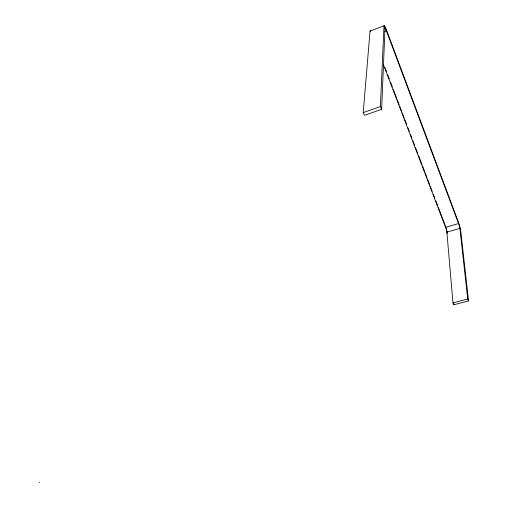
<?xml version="1.0" encoding="UTF-8"?>
<svg xmlns="http://www.w3.org/2000/svg" width="508" height="508" viewBox="0 0 508 508"><rect width="100%" height="100%" fill="white"/><g stroke="black" fill="none" stroke-linecap="round" stroke-linejoin="round"><path stroke-width="0.76" d="M381.641 109.315L380.397 106.566L383.997 25.756L384.988 28.404L381.641 109.315L364.49 115.322L363.214 112.611L370.04 31.128L383.997 25.756A7.055 0.813 71.5 0 1 386.455 29.921L386.423 30.823L458.553 223.526A3.702 0.394 72.8 0 1 459.886 228.359L460.692 230.524L468.56 300.914L453.854 304.762L452.977 302.901L446.869 232.156A3.683 0.438 72.9 0 0 445.56 227.343L383.299 64.294M39.554 482.219L39.637 482.6M384.962 31.382L386.423 30.823A4.115 0.47 71.5 0 0 384.988 28.404M363.214 112.611L380.397 106.566M452.977 302.901L467.709 299.034L468.56 300.914M385.032 67.761L386.448 71.463M387.572 74.422L389.268 78.861M390.684 82.556L392.373 86.995M393.224 89.211L396.608 98.088M397.173 99.568L399.148 104.75M399.713 106.229L401.695 111.404M402.26 112.884L404.235 118.066M404.8 119.545L406.775 124.72M407.905 127.679L409.315 131.375M410.445 134.334L411.855 138.036M412.985 140.995L414.68 145.434M415.525 147.65L417.786 153.568M418.63 155.791L422.021 164.662M422.586 166.141L424.561 171.323M425.126 172.803L427.101 177.978M427.666 179.457L429.641 184.639M430.206 186.119L432.187 191.294M433.311 194.253L434.727 197.955M435.858 200.914L437.547 205.346M438.398 207.569L445.173 225.323M447.415 233.591L446.869 232.156L459.886 228.359L467.709 299.034M386.455 29.921L458.413 222.25A6.344 0.673 72.8 0 1 460.692 230.524M458.413 222.25L458.553 223.526L445.56 227.343L445.452 226.06A6.312 0.756 72.9 0 1 445.846 227.127M453.714 303.193L453.854 304.762M446.037 227.692A6.312 0.756 72.9 0 1 446.291 228.467M446.576 229.381A6.312 0.756 72.9 0 1 446.761 230.029M447.072 231.165A6.312 0.756 72.9 0 1 447.326 232.232M370.04 31.128A7.017 0.908 71.3 0 1 370.611 31.052"/></g></svg>
